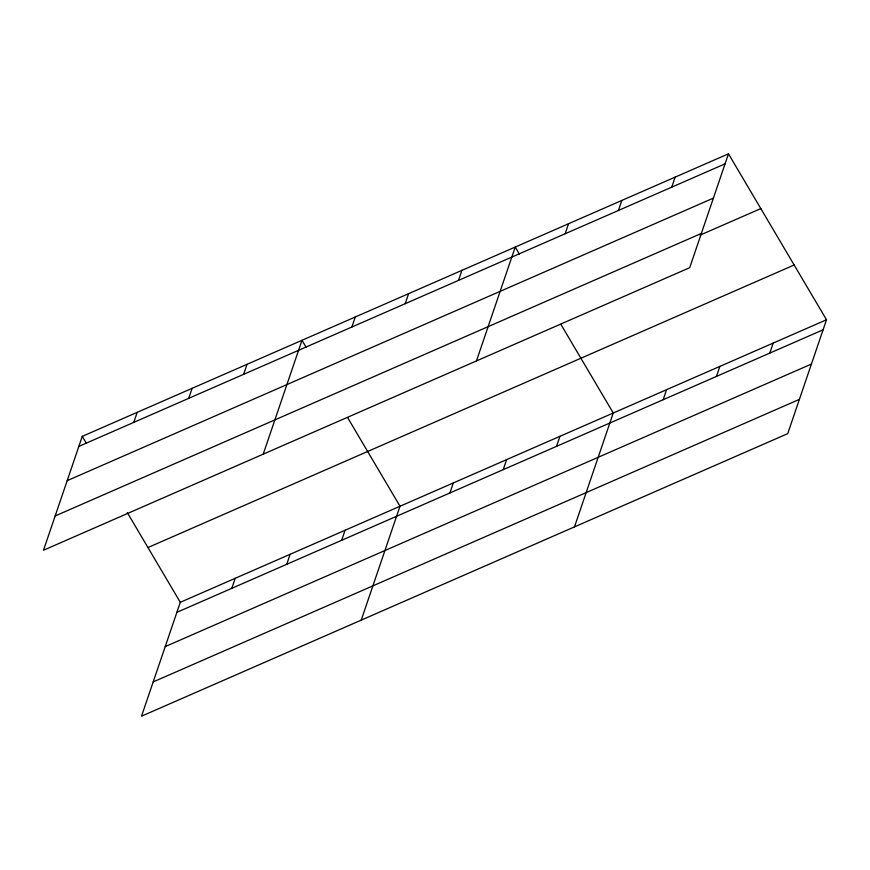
<?xml version="1.0" encoding="UTF-8"?>
<svg xmlns="http://www.w3.org/2000/svg" width="870" height="870" viewBox="0 0 870 870"><rect width="100%" height="100%" fill="white"/><g stroke="black" fill="none" stroke-linecap="round" stroke-linejoin="round"><path stroke-width="1.3" d="M728.473 153.816L82.269 436.359L43.5 550.231L689.703 267.688L728.473 153.816L826.5 319.769L787.731 433.641L141.527 716.184L180.297 602.312L826.5 319.769M133.784 422.374L137.199 412.347M188.703 398.351L192.118 388.324M243.633 374.339L247.047 364.312M263.208 454.173L301.977 340.3L306.109 347.282M231.801 588.316L235.215 578.289M351.871 327.011L355.286 316.984M286.73 564.304L290.145 554.277M405.192 303.706L408.606 293.679M341.66 540.292L345.075 530.265M458.501 280.39L461.916 270.363M361.235 620.114L400.004 506.242L347.652 417.633M476.455 360.93L515.225 247.058L519.357 254.051M449.899 492.964L453.313 482.937M565.119 233.769L568.534 223.742M503.208 469.648L506.623 459.621M618.439 210.464L621.854 200.437M556.528 446.343L559.943 436.316M671.749 187.148L675.163 177.121M574.483 526.883L613.252 413L560.911 324.39M663.147 399.721L666.561 389.695M716.467 376.416L719.871 366.39M769.776 353.1L773.191 343.074M78.855 446.386L725.058 163.843M67.186 480.653L713.4 198.11M55.169 515.964L701.372 233.421M700.067 235.139L760.826 208.582M147.943 547.545L794.147 265.002M176.882 612.339L823.085 329.795M165.213 646.606L811.416 364.062M153.196 681.917L799.399 399.373M82.269 436.359L86.391 443.352M127.281 512.56L180.297 602.312"/></g></svg>
